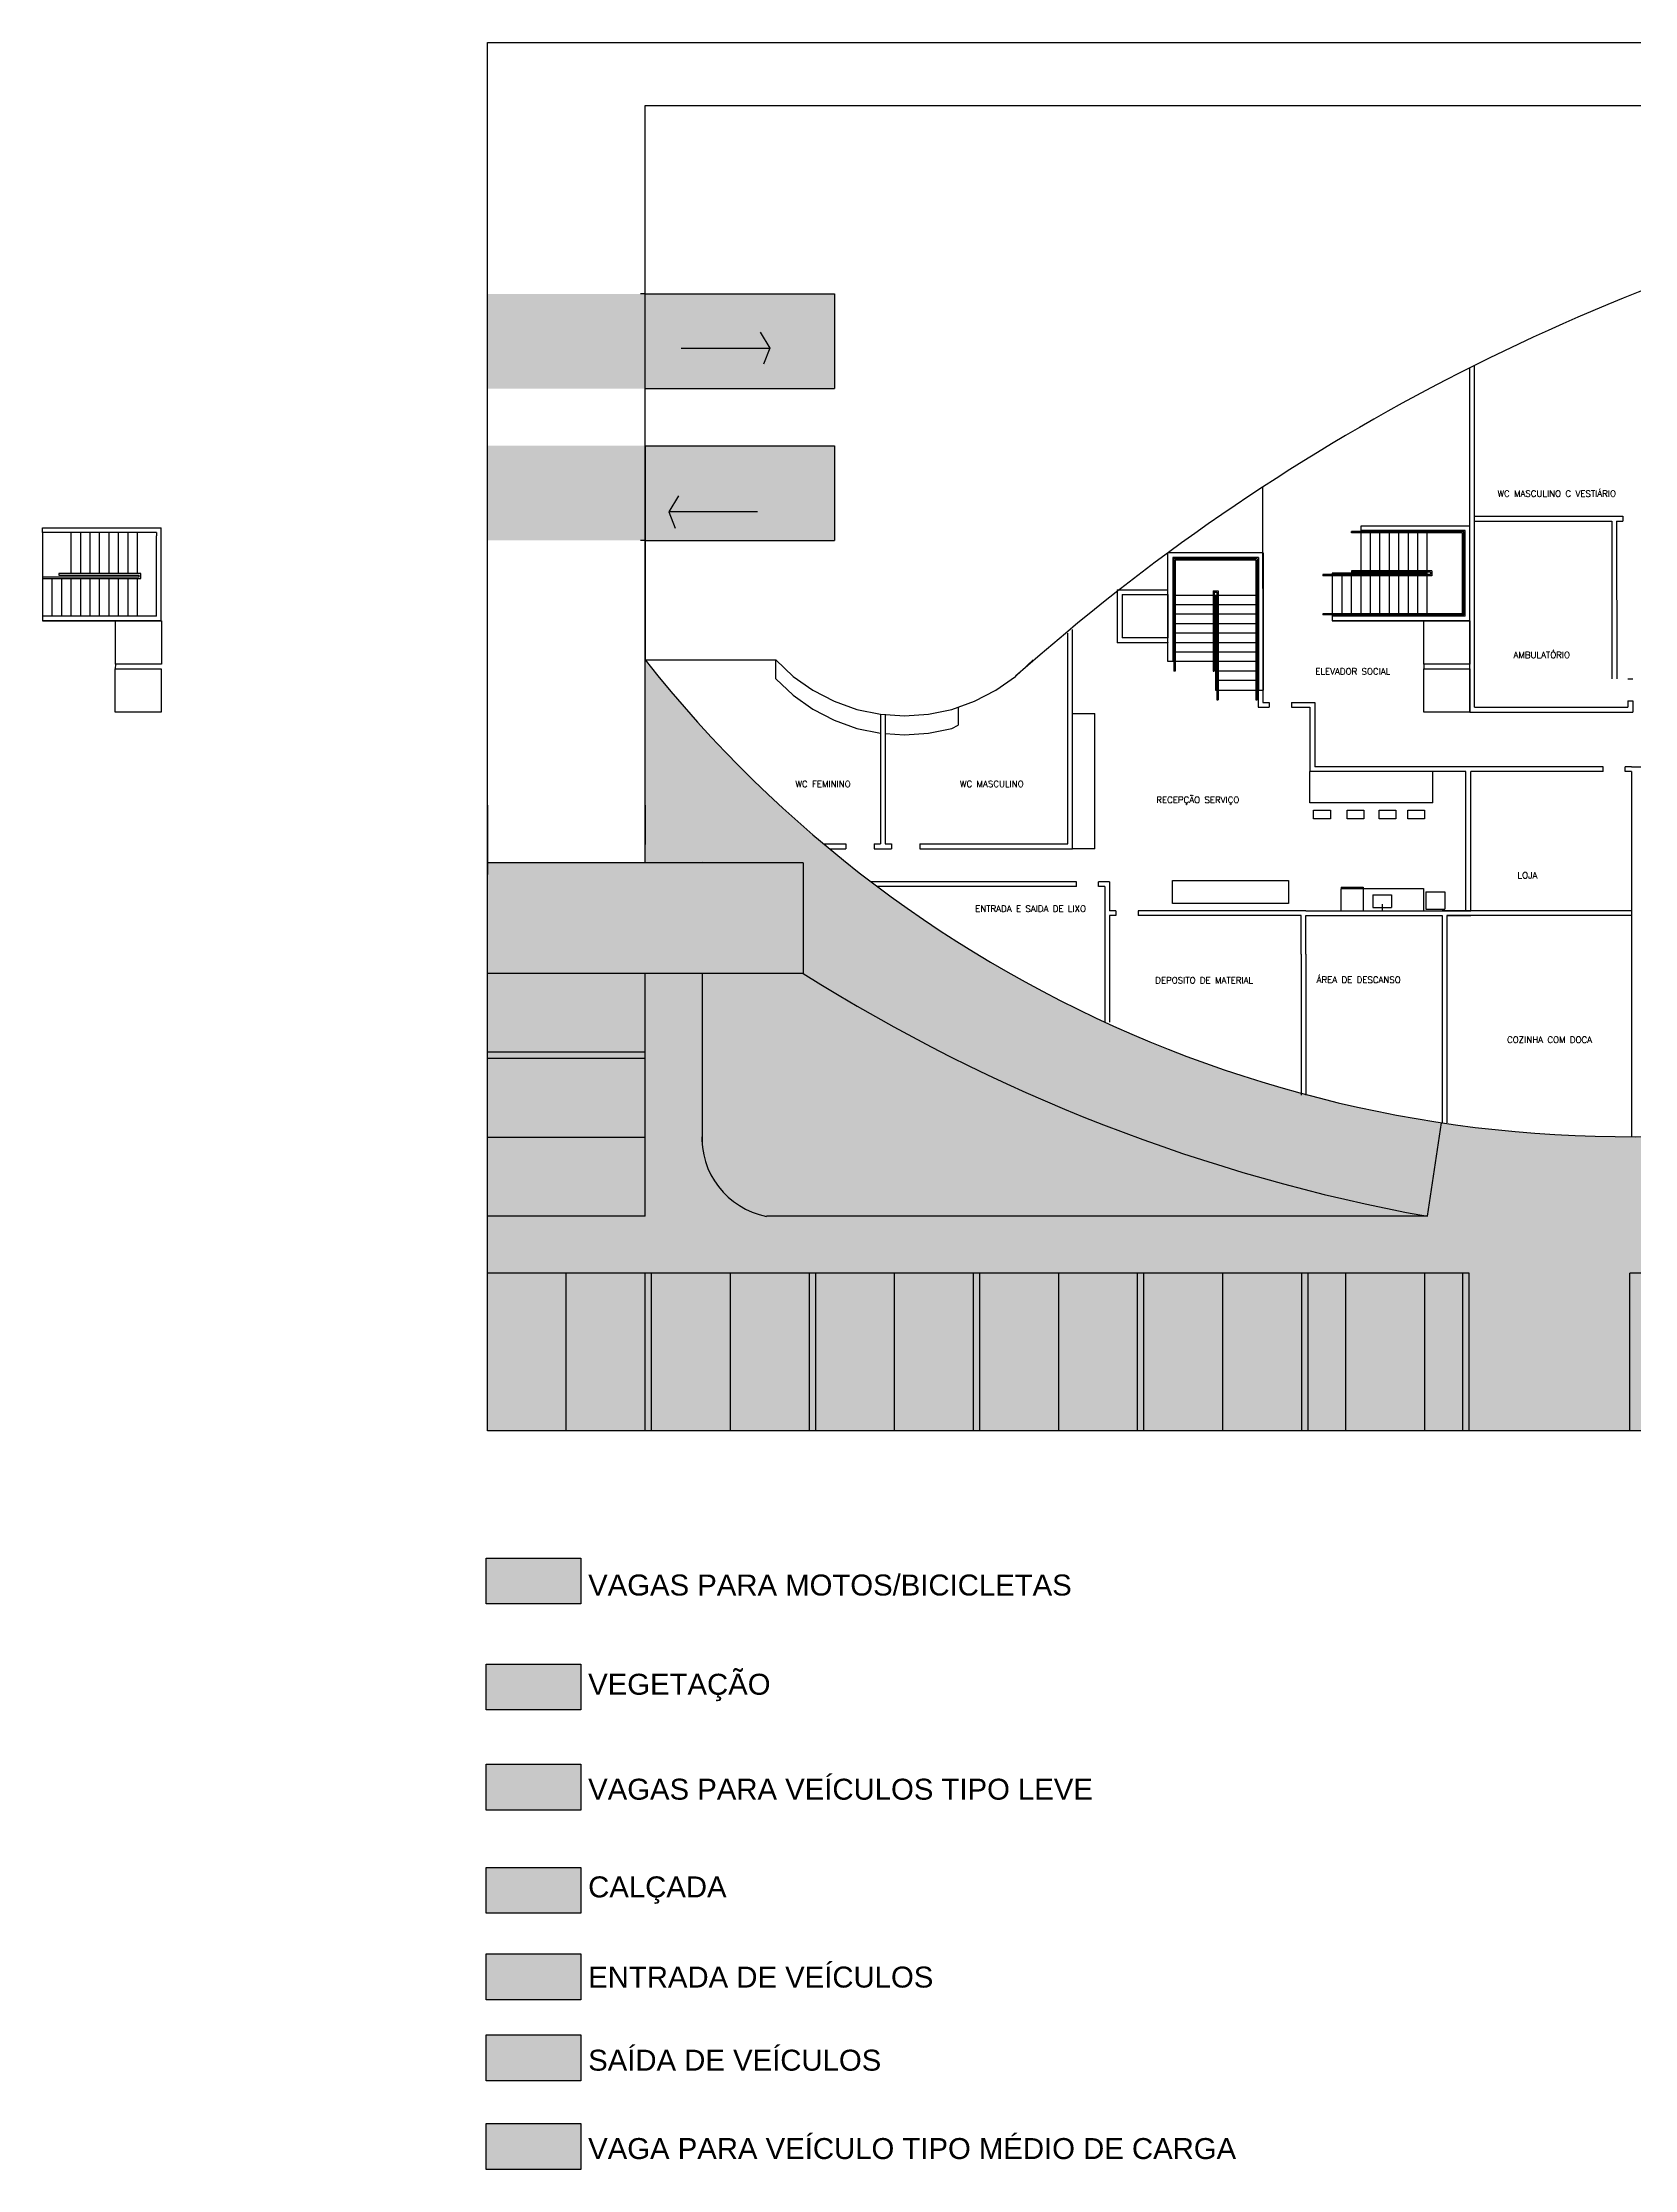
# Model space of a CAD drawing. Header units: inches. Extents: x -55 to 600, y -103 to 167.
# Drawn here: x 42.6 to 93.1, y -46.9 to 20.5 of the extents above; entities that cross this region are included whole.
import ezdxf

# ---------------------------------------------------------------- set-up
doc = ezdxf.new("R2010")
doc.units = ezdxf.units.IN
doc.header["$MEASUREMENT"] = 0
doc.linetypes.add('ACAD_ISO02W100', pattern=[15, 12, -3])
doc.layers.add('AI-Texto amb-tit', color=4, linetype='Continuous')
doc.styles.add('REGUA-60', font='arial.ttf', dxfattribs={"height": 0.0225})
doc.styles.add('RS100', font='romans.shx', dxfattribs={"height": 0.2})

# ---------------------------------------------------------------- blocks, each defined once
blk = doc.blocks.new('mgf')
for p, q in [((65.85, 0.912), (66.406, 0.391)), ((66.406, 0.391), (67.028, -0.05)), ((67.028, -0.05), (67.704, -0.401)), ((67.704, -0.401), (68.422, -0.657)), ((68.422, -0.657), (69.168, -0.812)), ((70.689, -0.812), (71.435, -0.657)), ((69.168, -0.812), (69.929, -0.864)), ((69.929, -0.864), (70.689, -0.812))]:
    blk.add_line(p, q)
blk = doc.blocks.new('kjhf')
for p, q in [((66.716, 10.6), (56.716, 10.6)), ((66.716, 10.6), (66.716, 7.1)), ((60.85, 7.1), (56.716, 7.1)), ((66.716, 7.1), (60.85, 7.1))]:
    blk.add_line(p, q)
blk = doc.blocks.new('jkhk')
for p, q in [((158.234, -18.258), (155.284, -18.258)), ((155.284, -22.017), (155.284, -18.258)), ((155.434, -18.408), (155.534, -18.408)), ((155.434, -18.408), (155.434, -22.017)), ((158.084, -18.408), (155.534, -18.408)), ((158.084, -18.408), (158.084, -22.017)), ((158.234, -18.258), (158.234, -22.017)), ((158.234, -22.017), (158.234, -18.408)), ((156.734, -19.008), (155.434, -19.008)), ((156.734, -19.308), (155.434, -19.308)), ((156.734, -18.908), (156.734, -21.401)), ((156.784, -18.908), (156.734, -18.908)), ((156.884, -18.908), (156.759, -18.908)), ((156.784, -21.501), (156.784, -18.958)), ((156.834, -18.958), (156.784, -18.958)), ((156.834, -21.501), (156.834, -18.958)), ((156.884, -22.017), (156.884, -18.908)), ((158.084, -19.008), (156.884, -19.008)), ((158.084, -19.308), (156.884, -19.308)), ((156.734, -19.608), (155.434, -19.608)), ((156.734, -19.908), (155.434, -19.908)), ((156.734, -20.208), (155.434, -20.208)), ((158.084, -19.608), (156.884, -19.608)), ((158.084, -19.908), (156.884, -19.908)), ((158.084, -20.208), (156.884, -20.208)), ((156.734, -20.508), (155.434, -20.508)), ((156.734, -20.808), (155.434, -20.808)), ((158.084, -20.508), (156.884, -20.508)), ((158.084, -20.808), (156.884, -20.808)), ((156.734, -21.108), (155.434, -21.108)), ((156.734, -21.401), (156.734, -21.501)), ((156.734, -21.501), (156.784, -21.501)), ((156.834, -22.017), (156.834, -21.332)), ((158.084, -21.108), (156.884, -21.108)), ((158.084, -21.408), (156.884, -21.408)), ((155.434, -22.017), (155.284, -22.017)), ((155.434, -22.017), (158.234, -22.017)), ((156.784, -22.017), (156.934, -22.017)), ((158.084, -21.708), (156.884, -21.708))]:
    blk.add_line(p, q)
blk = doc.blocks.new('jhgj')
for p, q in [((177.325, 3.771), (174.305, 3.771)), ((174.305, 0.321), (174.305, 3.771)), ((177.175, 3.621), (174.455, 3.621)), ((174.455, 3.621), (174.455, 0.321)), ((174.495, 3.581), (174.495, 0.021)), ((177.135, 3.581), (174.495, 3.581)), ((174.535, 3.541), (174.535, 0.021)), ((177.095, 3.541), (174.535, 3.541)), ((177.095, 3.541), (177.095, -0.888)), ((177.135, 3.581), (177.135, -0.888)), ((177.175, 3.621), (177.175, -0.588)), ((177.325, -0.588), (177.325, 3.771)), ((177.325, 3.771), (177.325, -0.588)), ((174.495, 2.421), (174.455, 2.421)), ((174.495, 2.121), (174.455, 2.121)), ((175.735, 2.421), (174.535, 2.421)), ((175.735, 2.121), (174.535, 2.121)), ((175.735, 2.561), (175.735, 0.021)), ((175.735, 2.561), (175.895, 2.561)), ((175.775, 2.521), (175.775, 0.021)), ((175.775, 2.521), (175.855, 2.521)), ((175.815, 2.421), (175.775, 2.421)), ((175.815, 2.121), (175.775, 2.121)), ((175.815, 2.421), (175.815, -0.588)), ((175.855, 2.421), (175.815, 2.421)), ((175.855, 2.121), (175.815, 2.121)), ((175.855, 2.521), (175.855, -0.888)), ((175.895, 2.561), (175.895, -0.888)), ((177.175, 2.421), (175.895, 2.421)), ((177.165, 2.121), (175.895, 2.121)), ((174.495, 1.821), (174.455, 1.821)), ((175.735, 1.521), (174.455, 1.521)), ((175.735, 1.821), (174.535, 1.821)), ((175.815, 1.821), (175.775, 1.821)), ((175.815, 1.521), (175.775, 1.521)), ((175.855, 1.821), (175.815, 1.821)), ((175.855, 1.521), (175.815, 1.521)), ((177.165, 1.821), (175.895, 1.821)), ((177.175, 1.521), (175.895, 1.521)), ((175.735, 1.221), (174.455, 1.221)), ((174.495, 0.921), (174.455, 0.921)), ((175.735, 0.921), (174.535, 0.921)), ((175.815, 1.221), (175.775, 1.221)), ((175.815, 0.921), (175.775, 0.921)), ((175.855, 1.221), (175.815, 1.221)), ((175.855, 0.921), (175.815, 0.921)), ((177.095, 1.221), (175.895, 1.221)), ((177.095, 0.921), (175.895, 0.921)), ((177.165, 1.221), (177.135, 1.221)), ((177.175, 0.921), (177.135, 0.921)), ((175.735, 0.321), (174.305, 0.321)), ((174.515, 0.321), (174.365, 0.321)), ((174.495, 0.621), (174.455, 0.621)), ((174.535, 0.021), (174.495, 0.021)), ((175.735, 0.621), (174.535, 0.621)), ((175.735, 0.021), (175.775, 0.021)), ((175.815, 0.621), (175.775, 0.621)), ((175.815, 0.321), (175.775, 0.321)), ((175.855, 0.321), (175.775, 0.321)), ((175.855, 0.621), (175.815, 0.621)), ((175.855, 0.021), (175.815, 0.021)), ((177.175, 0.621), (175.895, 0.621)), ((177.175, 0.321), (175.895, 0.321)), ((177.095, 0.021), (175.895, 0.021)), ((177.175, 0.021), (177.135, 0.021)), ((175.855, -0.279), (175.815, -0.279)), ((175.815, -0.588), (177.325, -0.588)), ((177.095, -0.279), (175.895, -0.279)), ((177.175, -0.279), (177.135, -0.279)), ((175.855, -0.888), (175.895, -0.888)), ((177.095, -0.888), (177.135, -0.888))]:
    blk.add_line(p, q)
blk = doc.blocks.new('HGFGDFS')
for p, q in [((85.815, -6.436), (85.815, -6.986)), ((85.815, -6.436), (86.415, -6.436)), ((86.415, -6.436), (86.415, -6.986)), ((85.815, -6.986), (86.415, -6.986))]:
    blk.add_line(p, q)
blk = doc.blocks.new('dadas')
for p, q in [((187.443, -9.71), (184.423, -9.71)), ((184.423, -13.16), (184.423, -9.71)), ((187.293, -9.86), (184.573, -9.86)), ((187.293, -9.86), (184.573, -9.86)), ((184.573, -9.86), (184.573, -13.16)), ((187.253, -9.9), (184.613, -9.9)), ((184.613, -9.9), (184.613, -13.46)), ((187.213, -9.94), (184.653, -9.94)), ((184.653, -9.94), (184.653, -13.46)), ((187.213, -9.94), (187.213, -14.369)), ((187.253, -9.9), (187.253, -14.369)), ((187.293, -9.86), (187.293, -14.069)), ((187.443, -14.069), (187.443, -9.71)), ((187.443, -9.71), (187.443, -14.069)), ((184.613, -11.06), (184.573, -11.06)), ((184.613, -11.36), (184.573, -11.36)), ((185.853, -11.06), (184.653, -11.06)), ((185.853, -11.36), (184.653, -11.36)), ((185.853, -10.92), (185.853, -13.46)), ((185.853, -10.92), (186.013, -10.92)), ((185.893, -10.96), (185.893, -13.46)), ((185.893, -10.96), (185.973, -10.96)), ((185.933, -11.06), (185.893, -11.06)), ((185.933, -11.36), (185.893, -11.36)), ((185.973, -11.06), (185.933, -11.06)), ((185.933, -11.06), (185.933, -14.069)), ((185.973, -11.36), (185.933, -11.36)), ((185.973, -10.96), (185.973, -14.369)), ((186.013, -10.92), (186.013, -14.369)), ((184.613, -11.66), (184.573, -11.66)), ((185.853, -11.96), (184.573, -11.96)), ((185.853, -11.66), (184.653, -11.66)), ((185.933, -11.66), (185.893, -11.66)), ((185.933, -11.96), (185.893, -11.96)), ((185.973, -11.66), (185.933, -11.66)), ((185.973, -11.96), (185.933, -11.96)), ((185.853, -12.26), (184.573, -12.26)), ((184.613, -12.56), (184.573, -12.56)), ((185.853, -12.56), (184.653, -12.56)), ((185.933, -12.26), (185.893, -12.26)), ((185.933, -12.56), (185.893, -12.56)), ((185.973, -12.26), (185.933, -12.26)), ((185.973, -12.56), (185.933, -12.56)), ((187.283, -12.26), (187.253, -12.26)), ((187.293, -12.56), (187.253, -12.56)), ((185.853, -13.16), (184.423, -13.16)), ((184.633, -13.16), (184.483, -13.16)), ((184.613, -12.86), (184.573, -12.86)), ((184.653, -13.46), (184.613, -13.46)), ((185.853, -12.86), (184.653, -12.86)), ((185.853, -13.46), (185.893, -13.46)), ((185.933, -12.86), (185.893, -12.86)), ((185.973, -13.16), (185.893, -13.16)), ((185.933, -13.16), (185.893, -13.16)), ((185.973, -12.86), (185.933, -12.86)), ((185.973, -13.46), (185.933, -13.46)), ((187.293, -13.46), (187.253, -13.46)), ((185.973, -13.76), (185.933, -13.76)), ((185.933, -14.069), (187.443, -14.069)), ((187.293, -13.76), (187.253, -13.76)), ((185.973, -14.369), (186.013, -14.369)), ((187.213, -14.369), (187.253, -14.369))]:
    blk.add_line(p, q)
at = {"linetype": 'ACAD_ISO02W100'}
for p, q in [((187.293, -11.06), (186.013, -11.06)), ((187.283, -11.36), (186.013, -11.36)), ((187.283, -11.66), (186.013, -11.66)), ((187.293, -11.96), (186.013, -11.96)), ((187.213, -12.26), (186.013, -12.26)), ((187.213, -12.56), (186.013, -12.56)), ((187.293, -12.86), (186.013, -12.86)), ((187.293, -13.16), (186.013, -13.16)), ((187.213, -13.46), (186.013, -13.46)), ((187.213, -13.76), (186.013, -13.76))]:
    blk.add_line(p, q, dxfattribs=at)

msp = doc.modelspace()

# ---------------------------------------------------------------- hatches: boundary and pattern name
h = msp.add_hatch(color=253)
h.dxf.hatch_style = 1
h.paths.add_polyline_path([(86.416, -18.522), (83.916, -18.522), (83.916, -23.522), (86.416, -23.522)])
h.paths.add_polyline_path([(96.916, -18.522), (94.416, -18.522), (94.416, -23.522), (96.916, -23.522)])
h.paths.add_polyline_path([(82.516, -18.522), (80.016, -18.522), (80.016, -23.522), (82.516, -23.522)])
h.paths.add_polyline_path([(80.016, -18.522), (77.516, -18.522), (77.516, -23.522), (80.016, -23.522)])
h.paths.add_polyline_path([(77.316, -18.522), (74.816, -18.522), (74.816, -23.522), (77.316, -23.522)])
h.paths.add_polyline_path([(74.816, -18.522), (72.316, -18.522), (72.316, -23.522), (74.816, -23.522)])
h.paths.add_polyline_path([(72.116, -18.522), (69.616, -18.522), (69.616, -23.522), (72.116, -23.522)])
h.paths.add_polyline_path([(69.616, -18.522), (67.116, -18.522), (67.116, -23.522), (69.616, -23.522)])
h.paths.add_polyline_path([(66.916, -18.522), (64.416, -18.522), (64.416, -23.522), (66.916, -23.522)])
h.paths.add_polyline_path([(64.416, -18.522), (61.916, -18.522), (61.916, -23.522), (64.416, -23.522)])
h.paths.add_polyline_path([(61.716, -18.522), (59.216, -18.522), (59.216, -23.522), (61.716, -23.522)])
h.paths.add_polyline_path([(59.216, -18.522), (56.716, -18.522), (56.716, -23.522), (59.216, -23.522)])
h.paths.add_polyline_path([(61.716, -14.222), (56.716, -14.222), (56.716, -16.722), (61.716, -16.722)])
h.paths.add_polyline_path([(61.716, -11.722), (56.716, -11.722), (56.716, -14.222), (61.716, -14.222)])
h.paths.add_polyline_path([(61.716, -9.022), (60.85, -9.022), (56.716, -9.022), (56.716, -11.522), (61.716, -11.522)])
h.paths.add_polyline_path([(66.716, -5.522), (56.716, -5.522), (56.716, -6.322), (56.716, -9.022), (60.85, -9.022), (61.716, -9.022), (66.716, -9.022)])
h.paths.add_polyline_path([(100.816, -18.522), (98.316, -18.522), (98.316, -23.522), (100.816, -23.522)])
h.paths.add_polyline_path([(103.316, -18.522), (100.816, -18.522), (100.816, -23.522), (103.316, -23.522)])
h.paths.add_polyline_path([(106.016, -18.522), (103.516, -18.522), (103.516, -23.522), (106.016, -23.522)])
h.paths.add_polyline_path([(108.516, -18.522), (106.016, -18.522), (106.016, -23.522), (108.516, -23.522)])
h.paths.add_polyline_path([(111.216, -18.522), (108.716, -18.522), (108.716, -23.522), (111.216, -23.522)])
h.paths.add_polyline_path([(113.716, -18.522), (111.216, -18.522), (111.216, -23.522), (113.716, -23.522)])
h.paths.add_polyline_path([(116.416, -18.522), (113.916, -18.522), (113.916, -23.522), (116.416, -23.522)])
h.paths.add_polyline_path([(118.916, -18.522), (116.416, -18.522), (116.416, -23.522), (118.916, -23.522)])
h.paths.add_polyline_path([(121.616, -18.522), (119.116, -18.522), (119.116, -23.522), (121.616, -23.522)])
h.paths.add_polyline_path([(124.116, -18.522), (121.616, -18.522), (121.616, -23.522), (124.116, -23.522)])
h.paths.add_polyline_path([(126.816, -18.522), (124.316, -18.522), (124.316, -23.522), (126.816, -23.522)])
h.paths.add_polyline_path([(129.316, -18.522), (126.816, -18.522), (126.816, -23.522), (129.316, -23.522)])
h.paths.add_polyline_path([(131.716, -18.522), (129.516, -18.522), (129.516, -23.522), (131.716, -23.522)])
h.paths.add_polyline_path([(131.716, -14.222), (126.716, -14.222), (126.716, -16.722), (131.716, -16.722)])
h.paths.add_polyline_path([(131.716, -11.722), (126.716, -11.722), (126.716, -12.322), (126.716, -14.222), (131.716, -14.222)])
h.paths.add_polyline_path([(131.716, -9.022), (126.716, -9.022), (126.716, -11.522), (131.716, -11.522)])
h.paths.add_polyline_path([(131.716, 5.578), (126.716, 5.578), (126.716, 3.078), (131.716, 3.078)])
h.paths.add_polyline_path([(131.716, 8.078), (126.716, 8.078), (126.716, 5.578), (131.716, 5.578)])
h.paths.add_polyline_path([(131.716, 10.778), (126.716, 10.778), (126.716, 8.278), (131.716, 8.278)])
h.paths.add_polyline_path([(131.716, 13.278), (126.716, 13.278), (126.716, 10.778), (131.716, 10.778)])
h.paths.add_polyline_path([(131.716, 15.978), (126.716, 15.978), (126.716, 13.478), (131.716, 13.478)])
h.paths.add_polyline_path([(131.716, 18.478), (126.716, 18.478), (126.716, 15.978), (131.716, 15.978)])
h = msp.add_hatch(color=255)
h.dxf.hatch_style = 1
h.paths.add_polyline_path([(61.716, 0.912), (61.716, -5.522), (63.516, -5.522), (63.516, -5.501, 0.000184), (63.539, -5.522), (66.716, -5.522), (66.716, -9.022, 0.095978), (86.496, -16.722), (86.943, -13.756, -0.190761)], flags=17)
h.paths.add_polyline_path([(126.716, -6.322), (131.716, -6.322), (131.716, 0.912), (126.716, 0.912), (126.716, 18.478), (124.916, 18.478), (124.916, 1.11), (123.445, 1.11), (121.703, 1.11, 0.621169), (111.952, -0.588), (111.951, -0.588), (109.658, -7.086), (106.132, -10.181), (102.048, -12.491), (97.578, -13.916, -0.067395), (86.943, -13.756), (86.496, -16.722), (65.555, -16.722, -0.376216), (63.516, -14.075), (63.516, -9.022), (61.716, -9.022), (61.716, -16.722), (56.716, -16.722), (56.716, -18.522), (87.816, -18.522), (87.816, -23.522), (92.916, -23.522), (92.916, -18.522), (131.716, -18.522), (131.716, -16.722), (126.716, -16.722)])
h.paths.add_polyline_path([(103.403, -16.722, 0.079216), (125.518, -6.522), (125.516, -14.053, -0.378645), (123.479, -16.722)], flags=16)
h = msp.add_hatch(color=3)
h.dxf.hatch_style = 1
h.paths.add_polyline_path([(61.716, -11.522), (56.716, -11.522), (56.716, -11.722), (61.716, -11.722)])
h.paths.add_polyline_path([(61.916, -18.522), (61.716, -18.522), (61.716, -23.522), (61.916, -23.522)])
h.paths.add_polyline_path([(67.116, -18.522), (66.916, -18.522), (66.916, -23.522), (67.116, -23.522)])
h.paths.add_polyline_path([(72.316, -18.522), (72.116, -18.522), (72.116, -23.522), (72.316, -23.522)])
h.paths.add_polyline_path([(77.516, -18.522), (77.316, -18.522), (77.316, -23.522), (77.516, -23.522)])
h.paths.add_polyline_path([(82.716, -18.522), (82.516, -18.522), (82.516, -23.522), (82.716, -23.522)])
h.paths.add_polyline_path([(87.816, -18.522), (87.616, -18.522), (87.616, -23.522), (87.816, -23.522)])
h.paths.add_polyline_path([(93.116, -18.522), (92.916, -18.522), (92.916, -23.522), (93.116, -23.522)])
h.paths.add_polyline_path([(98.316, -18.522), (98.116, -18.522), (98.116, -23.522), (98.316, -23.522)])
h.paths.add_polyline_path([(103.516, -18.522), (103.316, -18.522), (103.316, -23.522), (103.516, -23.522)])
h.paths.add_polyline_path([(108.716, -18.522), (108.516, -18.522), (108.516, -23.522), (108.716, -23.522)])
h.paths.add_polyline_path([(113.916, -18.522), (113.716, -18.522), (113.716, -23.522), (113.916, -23.522)])
h.paths.add_polyline_path([(119.116, -18.522), (118.916, -18.522), (118.916, -23.522), (119.116, -23.522)])
h.paths.add_polyline_path([(124.316, -18.522), (124.116, -18.522), (124.116, -23.522), (124.316, -23.522)])
h.paths.add_polyline_path([(129.516, -18.522), (129.316, -18.522), (129.316, -23.522), (129.516, -23.522)])
h.paths.add_polyline_path([(131.716, -11.522), (126.716, -11.522), (126.716, -11.722), (131.716, -11.722)])
h.paths.add_polyline_path([(131.716, -6.322), (126.716, -6.322), (126.716, -6.522), (131.716, -6.522)])
h.paths.add_polyline_path([(131.716, 3.078), (126.716, 3.078), (126.716, 2.878), (131.716, 2.878)])
h.paths.add_polyline_path([(131.716, 8.278), (126.716, 8.278), (126.716, 8.078), (131.716, 8.078)])
h.paths.add_polyline_path([(131.716, 13.478), (126.716, 13.478), (126.716, 13.278), (131.716, 13.278)])
h = msp.add_hatch(color=4)
h.dxf.hatch_style = 1
h.paths.add_polyline_path([(67.716, 12.511), (56.716, 12.511), (56.716, 9.511), (67.716, 9.511)])
h = msp.add_hatch(color=1)
h.dxf.hatch_style = 1
h.paths.add_polyline_path([(67.716, 7.698), (56.716, 7.698), (56.716, 4.698), (67.716, 4.698)])
h = msp.add_hatch(color=3)
h.dxf.hatch_style = 1
h.paths.add_polyline_path([(66.716, -9.022), (63.516, -9.022), (63.516, -14.397, 0.340342), (65.555, -16.722), (86.496, -16.722, -0.095978)])
h.paths.add_polyline_path([(125.518, -6.522, -0.079216), (103.403, -16.722), (123.479, -16.722, 0.337785), (125.516, -14.42)])
h = msp.add_hatch(color=5)
h.dxf.hatch_style = 1
h.paths.add_polyline_path([(83.916, -18.522), (82.716, -18.522), (82.716, -23.522), (83.916, -23.522)])
h.paths.add_polyline_path([(87.616, -18.522), (86.416, -18.522), (86.416, -23.522), (87.616, -23.522)])
h.paths.add_polyline_path([(94.416, -18.522), (93.116, -18.522), (93.116, -23.522), (94.416, -23.522)])
h.paths.add_polyline_path([(98.116, -18.522), (96.916, -18.522), (96.916, -23.522), (98.116, -23.522)])
h = msp.add_hatch(color=2)
h.dxf.hatch_style = 1
h.paths.add_polyline_path([(59.678, -27.554), (56.679, -27.554), (56.679, -29.006), (59.678, -29.006)])
h = msp.add_hatch(color=3)
h.dxf.hatch_style = 1
h.paths.add_polyline_path([(59.678, -30.912), (56.679, -30.912), (56.679, -32.364), (59.678, -32.364)])
h = msp.add_hatch(color=253)
h.dxf.hatch_style = 1
h.paths.add_polyline_path([(59.678, -34.089), (56.679, -34.089), (56.679, -35.541), (59.678, -35.541)])
h = msp.add_hatch(color=254)
h.dxf.hatch_style = 1
h.paths.add_polyline_path([(59.678, -37.356), (56.679, -37.356), (56.679, -38.808), (59.678, -38.808)])
h = msp.add_hatch(color=4)
h.dxf.hatch_style = 1
h.paths.add_polyline_path([(59.678, -40.1), (56.679, -40.1), (56.679, -41.552), (59.678, -41.552)])
h = msp.add_hatch(color=1)
h.dxf.hatch_style = 1
h.paths.add_polyline_path([(59.678, -42.667), (56.679, -42.667), (56.679, -44.119), (59.678, -44.119)])
h = msp.add_hatch(color=6)
h.dxf.hatch_style = 1
h.paths.add_polyline_path([(59.678, -45.478), (56.679, -45.478), (56.679, -46.93), (59.678, -46.93)])

# ---------------------------------------------------------------- linework, layer by layer
for p, q in [((56.716, -23.522), (56.716, 20.478)), ((56.716, 20.478), (131.716, 20.478)), ((61.716, 18.478), (103.757, 18.478)), ((61.716, -5.522), (61.716, 18.478)), ((67.716, 18.478), (131.716, 18.478)), ((61.716, 12.511), (61.566, 12.511)), ((61.716, 12.511), (67.716, 12.511)), ((67.716, 12.511), (67.716, 9.511)), ((62.851, 10.792), (65.666, 10.792)), ((65.356, 11.301), (65.666, 10.792)), ((65.666, 10.792), (65.467, 10.283)), ((87.844, -0.748), (87.844, 10.172)), ((87.994, -0.588), (87.994, 10.247)), ((61.716, 9.511), (67.716, 9.511)), ((61.716, 7.698), (61.716, 4.698)), ((61.716, 7.698), (67.716, 7.698)), ((61.716, 7.698), (61.716, 4.698)), ((67.716, 7.698), (67.716, 4.698)), ((61.716, 7.1), (61.716, 0.912)), ((62.772, 6.111), (62.461, 5.601)), ((81.288, 3.171), (81.288, 6.392)), ((65.277, 5.601), (62.461, 5.601)), ((62.461, 5.601), (62.661, 5.092)), ((87.994, 5.462), (92.693, 5.462)), ((92.693, 5.462), (92.693, 5.312)), ((87.994, 5.312), (92.343, 5.312)), ((92.343, 5.312), (92.345, 0.312)), ((92.493, 5.312), (92.495, 0.312)), ((92.493, 5.312), (92.693, 5.312)), ((61.716, 4.698), (61.566, 4.698)), ((61.716, 4.698), (67.716, 4.698)), ((75.106, -4.922), (75.106, 1.756)), ((75.256, -5.072), (75.256, 1.876)), ((44.931, 0.774), (44.925, 0.624)), ((61.716, 0.912), (65.85, 0.912)), ((65.85, 0.312), (65.85, 0.912)), ((73.451, 0.391), (74.007, 0.912)), ((86.389, 0.784), (86.389, 0.634)), ((65.85, 0.312), (66.406, -0.209)), ((72.829, -0.05), (73.451, 0.391)), ((81.138, 0.212), (81.138, -0.584)), ((81.288, 0.212), (81.288, -0.438)), ((92.853, 0.312), (93.003, 0.312)), ((66.406, -0.209), (67.028, -0.65)), ((67.028, -0.65), (67.704, -1.001)), ((71.435, -0.657), (72.153, -0.401)), ((71.629, -0.588), (71.629, -1.158)), ((72.153, -0.401), (72.829, -0.05)), ((81.138, -0.584), (81.288, -0.588)), ((81.288, -0.438), (81.488, -0.438)), ((81.288, -0.588), (81.488, -0.588)), ((81.488, -0.438), (81.488, -0.588)), ((82.188, -0.438), (82.188, -0.588)), ((82.188, -0.438), (82.928, -0.438)), ((82.188, -0.588), (82.778, -0.588)), ((82.778, -0.588), (82.778, -2.622)), ((82.928, -0.438), (82.928, -2.472)), ((87.994, -0.588), (92.853, -0.588)), ((92.853, -0.388), (93.003, -0.388)), ((92.853, -0.388), (92.853, -0.588)), ((93.003, -0.388), (93.003, -0.746)), ((67.704, -1.001), (68.422, -1.257)), ((68.422, -1.257), (69.168, -1.412)), ((69.168, -0.812), (69.168, -4.922)), ((69.318, -0.812), (69.318, -4.922)), ((70.689, -1.412), (71.435, -1.257)), ((71.435, -1.257), (71.629, -1.158)), ((75.256, -0.788), (75.956, -0.788)), ((75.256, -0.788), (75.956, -0.788)), ((75.956, -5.072), (75.956, -0.788)), ((87.844, -0.748), (93.003, -0.746)), ((69.318, -1.423), (69.929, -1.464)), ((69.929, -1.464), (70.689, -1.412)), ((82.778, -2.958), (82.778, -2.622)), ((87.72, -2.622), (82.778, -2.622)), ((92.062, -2.472), (82.928, -2.472)), ((86.67, -3.622), (86.67, -2.622)), ((87.72, -7.036), (87.72, -2.622)), ((87.87, -7.036), (87.87, -2.622)), ((92.062, -2.622), (87.87, -2.622)), ((92.062, -2.622), (92.062, -2.472)), ((92.962, -2.472), (92.762, -2.472)), ((92.762, -2.622), (92.762, -2.472)), ((92.962, -2.622), (92.762, -2.622)), ((92.962, -2.472), (111.234, -2.472)), ((92.962, -2.622), (92.962, -14.199)), ((82.778, -3.622), (82.778, -2.958)), ((56.716, -3.688), (56.716, -5.888)), ((61.716, -3.688), (61.716, -4.938)), ((86.67, -3.622), (82.778, -3.622)), ((56.716, -6.322), (56.716, -4.122)), ((56.716, -6.322), (56.716, -4.122)), ((67.372, -4.922), (68.068, -4.922)), ((67.552, -5.072), (68.068, -5.072)), ((68.068, -4.922), (68.068, -5.072)), ((68.968, -4.922), (68.968, -5.072)), ((68.968, -4.922), (69.168, -4.922)), ((68.968, -5.072), (69.518, -5.072)), ((69.318, -4.922), (69.518, -4.922)), ((69.518, -4.922), (69.518, -5.072)), ((70.418, -4.922), (75.106, -4.922)), ((70.418, -4.922), (70.418, -5.072)), ((70.418, -5.072), (75.256, -5.072)), ((75.956, -5.072), (75.256, -5.072)), ((63.516, -5.501), (63.516, -5.522)), ((75.38, -6.122), (68.874, -6.122)), ((75.38, -6.272), (69.073, -6.272)), ((75.38, -6.272), (75.38, -6.122)), ((76.43, -6.122), (76.08, -6.122)), ((76.08, -6.272), (76.08, -6.122)), ((76.28, -6.272), (76.08, -6.272)), ((76.28, -6.272), (76.28, -10.568)), ((76.43, -6.122), (76.43, -7.036)), ((83.765, -6.286), (84.465, -6.286)), ((83.765, -6.286), (83.765, -6.316)), ((83.765, -6.316), (84.465, -6.316)), ((83.765, -7.036), (83.765, -6.336)), ((83.765, -6.336), (84.465, -6.336)), ((84.465, -6.286), (84.465, -6.316)), ((84.465, -6.336), (84.465, -7.036)), ((84.465, -6.336), (86.37, -6.336)), ((84.765, -6.536), (85.365, -6.536)), ((84.765, -6.536), (84.765, -6.936)), ((85.365, -6.536), (85.365, -6.936)), ((86.37, -6.336), (86.37, -7.036)), ((76.63, -7.036), (76.43, -7.036)), ((76.43, -7.186), (76.43, -10.568)), ((76.63, -7.186), (76.43, -7.186)), ((76.63, -7.036), (76.63, -7.186)), ((82.648, -7.036), (77.33, -7.036)), ((77.33, -7.036), (77.33, -7.186)), ((82.498, -7.186), (77.33, -7.186)), ((82.498, -8.41), (82.498, -7.186)), ((82.648, -7.036), (87.87, -7.036)), ((82.648, -8.41), (82.648, -7.186)), ((82.648, -7.186), (86.962, -7.186)), ((83.348, -7.036), (83.348, -7.036)), ((84.765, -6.936), (85.365, -6.936)), ((85.065, -6.827), (85.065, -7.036)), ((92.962, -7.036), (86.962, -7.036)), ((86.962, -7.186), (86.962, -13.759)), ((92.962, -7.186), (87.112, -7.186)), ((87.112, -7.186), (87.112, -13.759)), ((87.112, -7.186), (87.87, -7.186)), ((82.498, -8.41), (82.498, -12.882)), ((82.648, -8.41), (82.648, -12.882)), ((61.716, -9.022), (56.716, -9.022)), ((61.716, -9.022), (56.716, -9.022)), ((61.716, -16.722), (61.716, -9.022)), ((63.516, -9.022), (63.516, -14.397)), ((61.716, -11.522), (56.716, -11.522)), ((61.716, -11.722), (56.716, -11.722)), ((86.496, -16.722), (86.943, -13.756)), ((61.716, -14.222), (56.716, -14.222)), ((61.716, -16.722), (56.716, -16.722)), ((86.496, -16.722), (65.555, -16.722)), ((87.816, -18.522), (56.716, -18.522)), ((59.216, -23.522), (59.216, -18.522)), ((61.716, -23.522), (61.716, -18.522)), ((61.916, -23.522), (61.916, -18.522)), ((64.416, -23.522), (64.416, -18.522)), ((66.916, -23.522), (66.916, -18.522)), ((67.116, -23.522), (67.116, -18.522)), ((69.616, -23.522), (69.616, -18.522)), ((72.116, -23.522), (72.116, -18.522)), ((72.116, -23.522), (72.116, -18.522)), ((72.316, -23.522), (72.316, -18.522)), ((74.816, -23.522), (74.816, -18.522)), ((77.316, -23.522), (77.316, -18.522)), ((77.316, -23.522), (77.316, -18.522)), ((77.516, -23.522), (77.516, -18.522)), ((77.516, -23.522), (77.516, -18.522)), ((80.016, -23.522), (80.016, -18.522)), ((82.516, -23.522), (82.516, -18.522)), ((82.516, -23.522), (82.516, -18.522)), ((82.716, -23.522), (82.716, -18.522)), ((82.716, -23.522), (82.716, -18.522)), ((83.916, -23.522), (83.916, -18.522)), ((86.416, -23.522), (86.416, -18.522)), ((87.616, -23.522), (87.616, -18.522)), ((87.616, -23.522), (87.616, -18.522)), ((87.816, -23.522), (87.816, -18.522)), ((87.816, -23.522), (87.816, -18.522)), ((131.716, -18.522), (92.916, -18.522)), ((92.916, -23.522), (92.916, -18.522)), ((92.916, -23.522), (92.916, -18.522)), ((131.716, -23.522), (56.716, -23.522))]:
    msp.add_line(p, q)
for points in [[(76.672, 3.13), (78.278, 3.13)], [(76.672, 3.13), (76.672, 1.458)], [(76.822, 2.98), (76.822, 1.608)], [(76.822, 2.98), (78.278, 2.98), (78.278, 1.608), (76.822, 1.608)], [(78.278, 1.459), (78.278, 1.458), (76.672, 1.458)]]:
    msp.add_lwpolyline(points)
for points in [[(46.386, 0.774), (44.931, 0.774), (44.931, 2.146), (46.386, 2.146)], [(87.844, 0.774), (86.389, 0.774), (86.389, 2.146), (87.844, 2.146)], [(46.38, -0.748), (44.925, -0.748), (44.925, 0.624), (46.38, 0.624)], [(87.844, -0.748), (86.389, -0.748), (86.389, 0.624), (87.844, 0.624)], [(82.894, -3.846), (83.423, -3.846), (83.423, -4.13), (82.894, -4.13)], [(83.958, -3.846), (84.487, -3.846), (84.487, -4.13), (83.958, -4.13)], [(84.966, -3.846), (85.495, -3.846), (85.495, -4.13), (84.966, -4.13)], [(85.878, -3.846), (86.407, -3.846), (86.407, -4.13), (85.878, -4.13)], [(78.417, -6.076), (82.093, -6.076), (82.093, -6.813), (78.417, -6.813)], [(56.679, -27.554), (59.678, -27.554), (59.678, -29.006), (56.679, -29.006)], [(56.679, -30.912), (59.678, -30.912), (59.678, -32.364), (56.679, -32.364)], [(56.679, -34.089), (59.678, -34.089), (59.678, -35.541), (56.679, -35.541)], [(56.679, -37.356), (59.678, -37.356), (59.678, -38.808), (56.679, -38.808)], [(56.679, -40.1), (59.678, -40.1), (59.678, -41.552), (56.679, -41.552)], [(56.679, -42.667), (59.678, -42.667), (59.678, -44.119), (56.679, -44.119)], [(56.679, -45.478), (59.678, -45.478), (59.678, -46.93), (56.679, -46.93)]]:
    msp.add_lwpolyline(points, close=True)
for points in [[(63.516, -5.501, 0.000184), (63.539, -5.522, 0.000184)], [(66.716, -9.022, 0.095978), (86.496, -16.722)]]:
    msp.add_lwpolyline(points, format="xyb")
for centre, radius, start, end in [((117.878, -49.503), 66.807, 103.24366, 131.68272), ((92.853, 25.436), 39.635, 218.22411, 276.84673), ((66.046, -14.236), 2.535, 176.35702, 258.82542)]:
    msp.add_arc(centre, radius, start, end)

# ---------------------------------------------------------------- block references
at = {"rotation": 270}
for name, p in [('jkhk', (64.638, 160.379)), ('dadas', (97.554, 189.589))]:
    msp.add_blockref(name, p, dxfattribs=at)
for name, p in [('jhgj', (-96.028, 0.536)), ('mgf', (0, 0)), ('kjhf', (0, -16.123)), ('HGFGDFS', (0.635, 0))]:
    msp.add_blockref(name, p)

# ---------------------------------------------------------------- texts
at = {"linetype": 'Continuous', "style": 'REGUA-60'}
for s, height, p in [('VAGAS PARA MOTOS/BICICLETAS', 0.66458, (59.908, -28.74)), ('VEGETAÇÃO', 0.6646, (59.908, -31.885)), ('VAGAS PARA VEÍCULOS TIPO LEVE', 0.66458, (59.908, -35.211)), ('CALÇADA', 0.6646, (59.908, -38.307)), ('ENTRADA DE VEÍCULOS', 0.66458, (59.908, -41.165)), ('SAÍDA DE VEÍCULOS', 0.66458, (59.908, -43.799)), ('VAGA PARA VEÍCULO TIPO MÉDIO DE CARGA', 0.66458, (59.908, -46.6))]:
    msp.add_text(s, height=height, dxfattribs=at).set_placement(p)
at = {"layer": 'AI-Texto amb-tit', "char_height": 0.2, "width": 3.69087, "attachment_point": 1, "style": 'RS100'}
for s, insert in [('WC MASCULINO C VESTIÁRIO', (88.719, 6.282)), ('AMBULATÓRIO', (89.225, 1.169)), ('ELEVADOR SOCIAL', (82.946, 0.645)), ('WC FEMININO', (66.475, -2.922)), ('WC MASCULINO', (71.691, -2.917)), ('RECEPÇÃO SERVIÇO', (77.907, -3.423)), ('LOJA', (89.355, -5.815)), ('ENTRADA E SAIDA DE LIXO', (72.168, -6.873)), ('DEPOSITO DE MATERIAL', (77.875, -9.141)), ('ÁREA DE DESCANSO', (82.987, -9.127)), ('COZINHA COM DOCA', (89.023, -11.027))]:
    msp.add_mtext(s, dxfattribs=dict(at, insert=insert))

doc.saveas('drawing.dxf')
